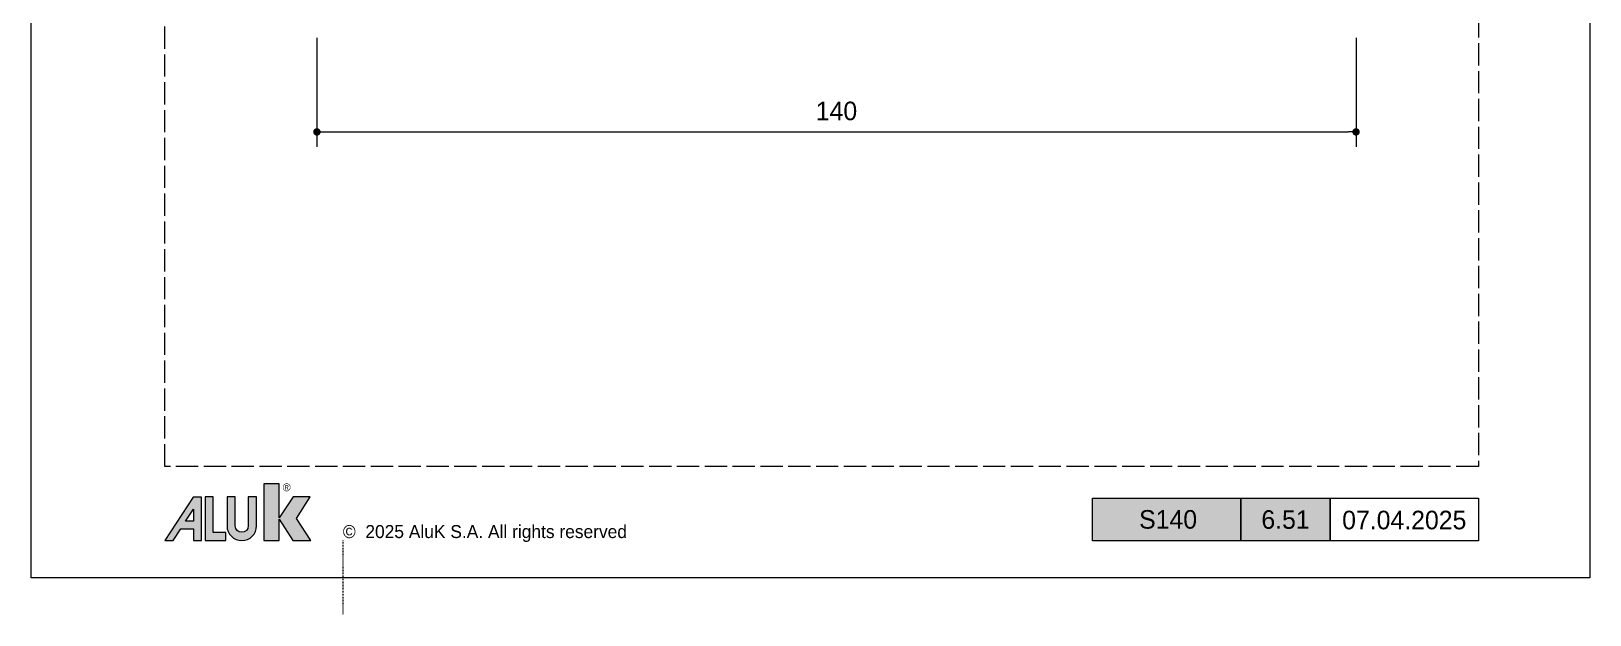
# Model space of a CAD drawing. Header units: millimetres. Extents: x -576 to 4430, y -1196 to 2690.
# Drawn here: x 0 to 210, y -1196 to -1117.4 of the extents above; entities that cross this region are included whole.
import ezdxf
from ezdxf.enums import TextEntityAlignment as Align

# ---------------------------------------------------------------- set-up
doc = ezdxf.new("R2010")
doc.units = ezdxf.units.MM
doc.header["$LTSCALE"] = 0.25
doc.header["$MEASUREMENT"] = 0
doc.linetypes.add('ACAD_ISO02W100', pattern=[15, 12, -3])
doc.linetypes.add('DOT2', pattern=[0.125, 0, -0.125])
doc.layers.get('0').update_dxf_attribs({"lineweight": 5})
doc.layers.get('Defpoints').update_dxf_attribs({"lineweight": 5})
doc.layers.add('01_ALUK Logo', color=7, linetype='Continuous')
for name, color, linetype, lineweight in [('01_Dimension', 251, 'Continuous', 9), ('01_External Border', 150, 'Continuous', 20), ('01_Text', 40, 'Continuous', 25)]:
    doc.layers.add(name, color=color, linetype=linetype, lineweight=lineweight)
doc.layers.add('01_Fill Border Grey', color=7, linetype='Continuous', true_color=0x555655)
doc.layers.add('01_Text [White]', color=7, linetype='Continuous', lineweight=25, true_color=0xffffff)
doc.layers.add('02_Block Frame', color=7, linetype='Continuous', lineweight=5, true_color=0xe2001a, plot=False)
doc.layers.add('02_Layout Grid', color=252, linetype='DOT2', lineweight=5, plot=False, transparency=0.5)
doc.styles.add('ALUK Main&Secondary Titles', font='GOTHIC.TTF')
doc.styles.add('Aluk Text', font='GOTHIC.TTF')
doc.styles.get("Standard").update_dxf_attribs({"font": 'arial.ttf'})
doc.dimstyles.new('ALUK Manual 1-1', dxfattribs={"dimtxt": 2.5, "dimasz": 1, "dimexe": 2, "dimexo": 4, "dimgap": 1.5, "dimtad": 3, "dimdec": 1, "dimdsep": 46, "dimtxsty": 'Aluk Text', "dimblk": 'DOT', "dimcen": 0, "dimclrd": 256, "dimclre": 256, "dimclrt": 2, "dimaunit": 1, "dimadec": 0, "dimazin": 0, "dimtfac": 0.7, "dimtdec": 1, "dimtmove": 0, "dimatfit": 3, "dimldrblk": 'DOT', "dimfxl": 1, "dimtolj": 2, "dimlwd": -1, "dimlwe": -1, "dimarcsym": 0})

# ---------------------------------------------------------------- blocks, each defined once
blk = doc.blocks.new('serie_')
at = {"layer": '01_Text [White]', "color": 7, "true_color": 0xffffff, "insert": (10, -2.87), "char_height": 2.5, "attachment_point": 5, "style": 'ALUK Main&Secondary Titles'}
blk.add_mtext_dynamic_manual_height_columns('S140', width=20, gutter_width=12.5, heights=[0], dxfattribs=at)
blk = doc.blocks.new('_Dot')
at = {"color": 0, "linetype": 'ByBlock', "lineweight": -2}
blk.add_line((-0.5, 0), (-1, 0), dxfattribs=at)
at = {"color": 0, "linetype": 'ByBlock', "const_width": 0.5}
blk.add_lwpolyline([(-0.25, 0, 1), (0.25, 0, 1)], format="xyb", close=True, dxfattribs=at)
blk = doc.blocks.new('*D350')
at = {"layer": '01_Dimension', "ltscale": 0.25, "transparency": 16777216}
for p, q in [((38.5, -1118.29), (38.5, -1132.95)), ((178.5, -1118.29), (178.5, -1132.95)), ((39.5, -1130.95), (177.5, -1130.95))]:
    blk.add_line(p, q, dxfattribs=at)
at = {"layer": 'Defpoints', "color": 0, "ltscale": 0.25, "transparency": 16777216}
for p in [(38.5, -1114.29), (178.5, -1114.29), (178.5, -1130.95)]:
    blk.add_point(p, dxfattribs=at)
at = {"layer": '01_Dimension', "ltscale": 0.25, "transparency": 16777216, "rotation": 180}
blk.add_blockref('_Dot', (38.5, -1130.95), dxfattribs=at)
at = {"layer": '01_Dimension', "ltscale": 0.25, "transparency": 16777216}
blk.add_blockref('_Dot', (178.5, -1130.95), dxfattribs=at)
at = {"layer": '01_Dimension', "color": 2, "ltscale": 0.25, "transparency": 16777216, "insert": (108.5, -1128.14), "char_height": 2.5, "attachment_point": 5, "style": 'Aluk Text'}
blk.add_mtext('\\A2;140', dxfattribs=at)
blk = doc.blocks.new('A$C14581')
at = {"layer": '01_Text', "insert": (0, -0.19), "char_height": 2, "attachment_point": 7, "style": 'Aluk Text'}
blk.add_mtext_dynamic_manual_height_columns('{\\fPoppins|b0|i0|c0|p2;\\H0.875x;©  2025 AluK S.A. All rights reserved}', width=51.3351, gutter_width=204.25, heights=[0], dxfattribs=at)
blk = doc.blocks.new('AluK Logo')
at = {"layer": '01_ALUK Logo', "true_color": 0xe2001a}
h = blk.add_hatch(color=242, dxfattribs=at)
h.dxf.hatch_style = 1
h.paths.add_polyline_path([(18.02, 3.04), (19.92, 5.98), (17.56, 5.98), (15.66, 3.11), (15.66, 7.76), (13.58, 7.76), (13.58, 0), (15.66, 0), (15.66, 2.93), (17.53, 0), (20, 0)])
at = {"layer": '01_ALUK Logo', "true_color": 0x323338}
h = blk.add_hatch(color=250, dxfattribs=at)
h.dxf.hatch_style = 1
h.paths.add_polyline_path([(3.94, 0), (5.02, 0), (5.02, 5.96), (3.87, 5.96), (0, 0), (1.15, 0), (2.2, 1.63), (3.94, 1.63)])
h.paths.add_polyline_path([(3.95, 2.64), (2.86, 2.64), (3.95, 4.31)], flags=16)
h = blk.add_hatch(color=250, dxfattribs=at)
h.dxf.hatch_style = 1
h.paths.add_polyline_path([(6.62, 1.12), (6.62, 5.97), (5.53, 5.97), (5.53, 0), (8.38, 0), (8.38, 1.12)])
h = blk.add_hatch(color=250, dxfattribs=at)
h.dxf.hatch_style = 1
h.paths.add_polyline_path([(12.57, 5.97), (11.43, 5.97), (11.43, 2.02, -1), (9.65, 2.02), (9.65, 5.97), (8.52, 5.97), (8.52, 2.02, 0.999791), (12.57, 2.02)])
at = {"layer": '01_ALUK Logo', "color": 242, "lineweight": 0, "true_color": 0xe2001a}
blk.add_lwpolyline([(17.53, 0), (20, 0), (18.02, 3.04), (19.92, 5.98), (17.56, 5.98), (15.66, 3.11), (15.66, 7.76), (13.58, 7.76), (13.58, 0), (15.66, 0), (15.66, 2.93)], close=True, dxfattribs=at)
at = {"layer": '01_ALUK Logo', "color": 250, "lineweight": 0, "true_color": 0x323338}
for points in [[(2.2, 1.63), (3.94, 1.63), (3.94, 0), (5.02, 0), (5.02, 5.96), (3.87, 5.96), (0, 0), (1.15, 0)], [(2.86, 2.64), (3.95, 4.31), (3.95, 2.64)], [(8.38, 0), (8.38, 1.12), (6.62, 1.12), (6.62, 5.97), (5.53, 5.97), (5.53, 0)]]:
    blk.add_lwpolyline(points, close=True, dxfattribs=at)
blk.add_lwpolyline([(9.65, 2.02), (9.65, 5.97), (8.52, 5.97), (8.52, 2.02, 1), (12.57, 2.02), (12.57, 5.97), (11.43, 5.97), (11.43, 2.02, -1)], format="xyb", close=True, dxfattribs=at)
at = {"layer": '01_ALUK Logo', "color": 242, "lineweight": 0, "true_color": 0xe2001a, "insert": (16.69, 7.28), "char_height": 1.06, "attachment_point": 5}
blk.add_mtext_dynamic_manual_height_columns('®', width=0.2845, gutter_width=0.756, heights=[0], dxfattribs=at)
blk = doc.blocks.new('PAGE dispari')
at = {"layer": '02_Block Frame'}
blk.add_lwpolyline([(0, 0), (0, 297), (210, 297), (210, 0)], close=True, dxfattribs=at)
at = {"layer": '02_Block Frame', "linetype": 'ACAD_ISO02W100'}
blk.add_lwpolyline([(18, 15), (18, 282), (195, 282), (195, 15)], close=True, dxfattribs=at)
at = {"layer": '02_Layout Grid', "color": 6, "ltscale": 0.25}
blk.add_line((42, 5), (42, -5), dxfattribs=at)
at = {"layer": '01_ALUK Logo', "xscale": 0.9841678626162992, "yscale": 0.9841678626162992, "zscale": 0.9841678626162992}
blk.add_blockref('AluK Logo', (18, 5), dxfattribs=at)
at = {"layer": '01_Text'}
blk.add_blockref('A$C14581', (42, 5), dxfattribs=at)

msp = doc.modelspace()

# ---------------------------------------------------------------- hatches: boundary and pattern name
at = {"layer": '01_Fill Border Grey', "ltscale": 0.25}
h = msp.add_hatch(color=256, dxfattribs=at)
h.dxf.hatch_style = 1
h.paths.add_polyline_path([(175, -1186.035), (143, -1186.035), (143, -1180.29), (175, -1180.29)])

# ---------------------------------------------------------------- linework, layer by layer
at = {"layer": '01_External Border'}
for points in [[(163, -1186.035), (143, -1186.035), (143, -1180.29), (163, -1180.29)], [(175, -1186.035), (163, -1186.035), (163, -1180.29), (175, -1180.29)], [(195, -1186.035), (175, -1186.035), (175, -1180.29), (195, -1180.29)]]:
    msp.add_lwpolyline(points, close=True, dxfattribs=at)

# ---------------------------------------------------------------- block references
msp.add_blockref('PAGE dispari', (0, -1191))
at = {"layer": '01_Text [White]', "color": 7, "true_color": 0xffffff}
msp.add_blockref('serie_', (143.182, -1180.29), dxfattribs=at)

# ---------------------------------------------------------------- texts
at = {"layer": '01_Text', "style": 'ALUK Main&Secondary Titles'}
msp.add_attdef('07.04.2025', text='', height=2.5, dxfattribs=at).set_placement((185, -1183.229), align=Align.MIDDLE)
at = {"layer": '01_Text [White]', "color": 7, "ltscale": 0.25, "true_color": 0xffffff, "style": 'Aluk Text'}
msp.add_attdef('6.51', text='', height=2.5, dxfattribs=at).set_placement((169, -1183.165), align=Align.MIDDLE)

# ---------------------------------------------------------------- dimensions: what is measured, and where the dimension line sits
at = {"layer": '01_Dimension', "ltscale": 0.25}
dim = msp.add_linear_dim(base=(178.505, -1130.952), p1=(38.505, -1114.294), p2=(178.505, -1114.294), dimstyle='ALUK Manual 1-1', dxfattribs=at)
dim.commit()
dim.dimension.update_dxf_attribs({"geometry": '*D350', "text_midpoint": (108.505, -1128.139)})

doc.saveas('drawing.dxf')
